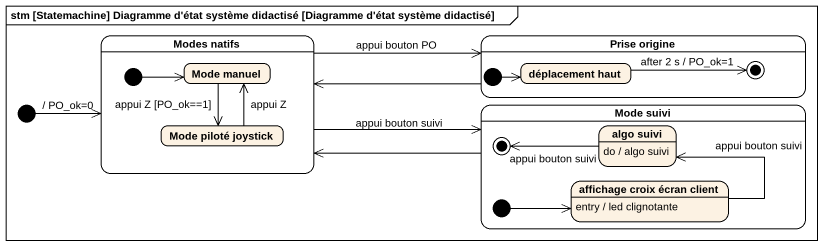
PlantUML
@startuml
mainframe stm [Statemachine] Diagramme d'état système didactisé [Diagramme d'état système didactisé]
hide empty description
state "Modes natifs" as Modes_natifs {
  state "Mode manuel" as Mode_manuel
  state "Mode piloté joystick" as Mode_piloté_joystick
  [*] -right-> Mode_manuel
}
state "Prise origine" as Prise_origine {
  state "déplacement haut" as déplacement_haut
  déplacement_haut -right-> [*] : after 2 s / PO_ok=1
  [*] -right-> déplacement_haut
}
state "Mode suivi" as Mode_suivi {
  state "algo suivi" as algo_suivi
  algo_suivi : do / algo suivi
  state "affichage croix écran client" as affichage_croix_écran_client
  affichage_croix_écran_client : entry / led clignotante
  algo_suivi -left-> [*] : appui bouton suivi
  [*] -right-> affichage_croix_écran_client
}
[*] -right-> Modes_natifs : / PO_ok=0
Modes_natifs -right-> Prise_origine : appui bouton PO
Modes_natifs -right-> Mode_suivi : appui bouton suivi
Mode_manuel --> Mode_piloté_joystick : appui Z [PO_ok==1]
Prise_origine -left-> Modes_natifs
Mode_suivi -left-> Modes_natifs
Mode_piloté_joystick -up-> Mode_manuel : appui Z
affichage_croix_écran_client -up-> algo_suivi : appui bouton suivi
@enduml
